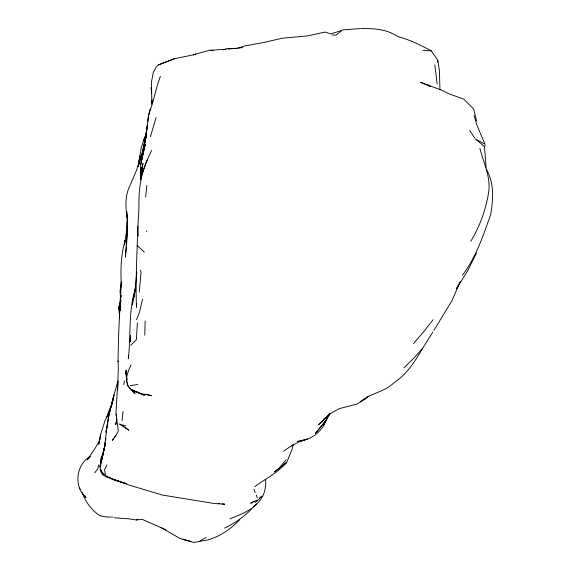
<?xml version="1.0" encoding="UTF-8"?>
<svg xmlns="http://www.w3.org/2000/svg" width="571" height="571" viewBox="0 0 571 571"><rect width="100%" height="100%" fill="white"/><g stroke="black" fill="none" stroke-linecap="round" stroke-linejoin="round"><path stroke-width="0.86" d="M121.395 283.973L121.395 281.446C119.817 307.905 118.34 334.385 118.061 360.915L118.083 361.614M119.774 310.638L120.217 305.528M127.169 221.27L127.097 235.209L127.347 225.481L126.755 211.748L127.069 217.373C125.67 207.666 124.97 197.416 128.832 188.159L136.291 170.886L142.7 151.822L140.387 159.752M127.569 218.586L127.511 221.348L127.39 218.093M151.807 102.801L151.515 81.81L153.256 72.41L156.511 66.707L158.467 64.88L174.398 58.727L192.042 55.123L209.735 50.162L213.054 50.498M141.779 172.456L141.865 168.16L142.978 163.385L140.566 175.989L140.773 179.537M136.69 303.893L136.469 307.305C135.42 280.304 137.133 253.203 137.789 226.152M127.576 218.821L127.511 221.348L127.583 218.693M144.756 335.184L145.17 320.938M127.09 236.08L127.262 231.127L125.384 257.093L126.491 246.636M140.966 175.747L141.865 168.16L140.566 175.989L140.623 164.576L145.327 144.206L141.394 160.915L142.75 154.22L142.186 158.481M130.209 341.908L130.481 335.669L130.209 341.472M130.231 341.437L130.481 336.383M126.591 244.873L127.04 236.958M137.404 322.836L136.369 339.759L130.773 345.234M135.063 290.461L136.797 271.982M120.738 291.574L119.617 311.545M146.419 132.265L145.205 142.607L148.71 114.55L152.378 103.922L157.318 85.207L160.351 76.321M127.44 230.034L127.647 227.408M100.046 439.699L100.41 435.095L104.472 422.376M127.347 225.481L126.405 237.408L127.033 234.074M146.947 125.963L146.083 136.747L141.394 160.915M147.454 125.62L147.589 123.978M147.796 121.516L148.282 116.941L150.237 108.861M127.519 220.206L126.641 230.213L124.421 244.973L125.256 240.12C120.766 254.787 120.545 270.347 121.323 285.557M139.295 292.138L141.073 271.917L140.302 270.204M122.101 420.577L122.972 411.47M140.744 178.837L140.366 172.099L140.759 167.803M141.08 164.355L141.315 161.779M265.629 479.783C266.386 491.181 262.424 500.253 253.21 506.77M145.634 197.159L146.797 185.525M144.342 139.167L146.326 133.25M120.738 298.719L119.624 310.424M120.938 296.991L121.138 295.264L120.945 296.927M103.901 450.44L104.507 447.286C106.513 430.912 108.062 414.289 113.236 398.529L112.516 401.948M120.745 298.59L119.646 310.752M120.424 303.865L120.745 301.374M100.203 466.15L101.474 456.229L102.423 455.729L102.159 456.415L101.474 456.229L100.246 466.55L100.724 464.016M120.374 290.139L121.338 282.659M141.016 175.718L142.108 167.232L140.338 178.073L147.268 159.916L151.615 150.359M138.103 166.418L140.045 155.697L138.339 166.125M140.366 172.099L140.709 169.551M437.629 62.118L437.871 60.419L431.276 50.862C420.577 45.088 409.664 39.684 397.773 36.573C386.888 29.135 373.577 28.314 360.829 28.586M128.753 355.569L128.282 358.795C131.159 335.041 128.04 310.817 135.648 287.663M111.509 405.988L113.972 394.982L117.997 380.836M138.218 166.375L141.165 148.003L144.477 137.968M138.746 164.926L139.952 157.225L138.76 164.755M145.826 136.126L142.3 154.227M105.307 442.375L104.5 447.336L105.3 443.117M105.571 440.762L105.978 438.292M101.609 460.561L105.392 442.589L104.507 447.286M120.788 300.467L119.967 305.235L120.809 301.017M123.836 384.568L124.464 380.95M293.287 444.288L292.088 449.306L286.685 462.41C277.863 472.667 265.451 478.855 254.802 486.606M100.032 466.992L103.372 452.489L100.032 466.992L100.86 472.024L103.115 474.951L105.785 476.778L126.519 483.708L113.836 479.704L120.609 481.895C113.008 479.554 104.143 476.778 100.153 469.248L101.495 470.383M100.41 435.095L98.762 444.331L99.618 441.24M111.409 406.088L111.88 403.469M151.408 104.35L152.193 100.032M132.372 305.028L135.634 288.034M107.02 426.43L105.97 432.126L109.054 414.103L110.446 409.157M121.288 284.387L120.046 291.039L120.602 299.497M147.075 127.918L142.343 153.078L144.57 143.992L140.38 159.78M103.758 451.19L105.307 443.082M116.734 419.421L115.692 424.688L116.705 420.463M107.348 424.788L107.683 423.147M134.349 294.051L133.136 299.961L135.677 287.548M146.255 133.5L143.599 140.773L144.827 138.468M147.268 159.916C141.201 173.663 138.782 188.808 138.924 203.776C139.174 214.56 137.033 225.26 138.346 236.037M142.543 299.261L139.367 312.822L136.49 319.674M110.688 408.372L113.972 394.982L111.581 404.925M110.795 407.851L112.865 399.072M102.195 457.093L104.414 447.743L101.831 458.492L103.601 451.996M139.452 163.092L140.145 160.587M150.33 136.876L156.14 117.505M98.754 464.751L97.655 469.162L94.679 472.838M109.254 413.111L110.381 409.393M106.848 417.665L109.632 408.865L111.545 405.267M126.476 377.41L128.646 370.108L131.023 364.983M119.639 318.154L118.804 306.827L120.167 302.801M100.853 462.353L101.203 461.368M140.338 178.073L143.414 169.865M460.183 281.503L451.954 300.681L433.917 330.366M109.225 411.298L104.514 421.855M458.542 284.508L456.679 288.391L467.442 271.211L476.457 253.096M283.587 451.161L291.403 445.837L299.325 441.804L307.355 439.063L297.177 441.519C308.047 440.462 317.826 435.166 323.557 425.631L329.217 413.982M323.614 425.538L329.538 413.311M486.078 167.232L484.493 146.647L485.293 145.148M104.729 469.298L106.977 464.987M470.832 241.219C479.783 226.444 485.643 210.164 488.512 193.148C491.203 177.531 483.658 163.113 479.868 148.374M432.775 332.151L423.239 347.361C415.445 360.508 407.209 374.126 394.104 382.698L393.704 383.027C384.454 392.106 370.536 393.048 360.879 401.427L362.157 400.264M115.742 435.723L112.344 440.205L115.742 435.723L118.333 431.012L115.963 413.047L117.833 381.828L117.583 389.979L118.304 368.709L118.061 360.915M326.355 419.906L315.342 433.503L326.355 419.906L329.703 413.854M99.618 440.448L95.343 447.964L87.327 459.898L90.211 456.614M329.453 413.925L328.132 416.216L329.838 413.64M462.56 275.094C475.993 257.121 483.323 235.48 490.66 214.532C493.28 199.45 494.407 182.934 486.264 169.252M433.068 319.739L423.239 332.286L413.425 343.592M278.512 468.848L286.685 462.41L274.301 471.981L278.512 468.848L286.064 459.812M368.209 396.146L365.982 398.658L356.982 404.082L339.188 408.658L330.545 413.49L318.575 424.674L329.396 414.189M422.226 348.745L413.532 358.488L403.833 367.902M291.752 446.151L293.437 444.438M239.727 519.724C230.962 528.846 220.163 536.476 207.865 539.88L193.855 542.45L182.484 539.359M89.975 456.415C75.993 464.987 73.523 486.777 86.007 497.669L84.679 495.607M251.397 509.132C243.746 517.062 234.517 523.314 224.617 528.082M255.208 502.594L262.175 496.163L259.305 497.948M256.686 504.057C249.349 511.502 239.385 514.978 229.92 518.811M254.281 501.06L250.69 503.287L256.921 500.26M114.186 517.804L128.104 518.725L136.419 519.988L137.754 519.217M199.929 540.901L206.131 537.411M193.355 55.037L195.732 53.959M158.467 64.88L174.398 58.727M223.518 49.863L227.329 48.556L236.38 48.407M237.979 48.142L244.995 45.88L262.681 42.697L282.488 38.186L307.448 35.93L325.035 32.076L330.809 33.86L340.966 30.713M130.395 385.596L137.768 384.526M136.419 519.988L142.086 519.296L166.011 529.831M228.407 49.07L242.532 47.6M360.008 28.621L342.686 29.856L336.091 35.102L332.079 34.995M210.592 50.305L225.923 49.234M110.346 517.019L105.921 516.969L100.789 515.891M111.224 517.048L112.965 517.112M422.99 50.341L431.276 50.862M218.186 503.529L219.828 503.693M222.297 503.936L224.767 504.186L214.368 503.529L162.221 495.028L129.581 485.207L111.538 478.855L109.525 477.163M138.111 392.227L133.85 391.135L130.281 388.922L127.526 384.547L126.584 381.314L126.07 370.229L126.498 374.44M145.776 394.183L151.743 395.71L140.944 393.676L133.85 391.135L144.463 395.268L137.368 392.099M190.8 541.394L179.965 538.432L161.093 527.59M125.584 425.923L119.132 423.918L128.839 430.184L125.349 427.572M430.27 86.428L420.599 82.31L442.225 90.461L449.156 93.887L463.695 99.083L473.68 108.997L476.635 120.945M135.006 391.042L130.281 388.922L134.999 393.676L127.119 385.097M100.375 516.013C91.924 510.624 85.343 502.023 82.238 492.43M430.298 86.349L427.972 85.086L430.084 86.564M122.558 425.481L123.957 426.523M484.493 146.647L475.379 138.96L484.972 144.185L476.971 125.299L474.058 115.442M137.383 245.751L144.356 252.061M79.333 488.027L80.233 489.14M469.683 130.481L474.729 138.032M146.447 231.048L146.79 231.64M102.473 473.366L103.115 474.951M253.959 489.326L255.166 492.659M256.322 495.114L257.278 497.855M126.362 374.419L125.67 371.864L127.033 381.164M437.186 83.951L434.824 64.851M104.607 469.783L105.321 474.351M437.871 60.419L439.406 70.533L439.948 89.519M118.804 306.827L119.674 313.786M151.443 92.152L151.608 93.822M126.755 376.967L127.012 379.494M116.113 414.118L116.62 419.114M151.001 87.513L151.608 93.68M119.867 310.724L119.782 308.968L119.803 310.617M140.766 177.431L140.466 179.965L140.794 177.417M127.526 384.547L127.276 382.856L127.526 384.547"/></g></svg>
